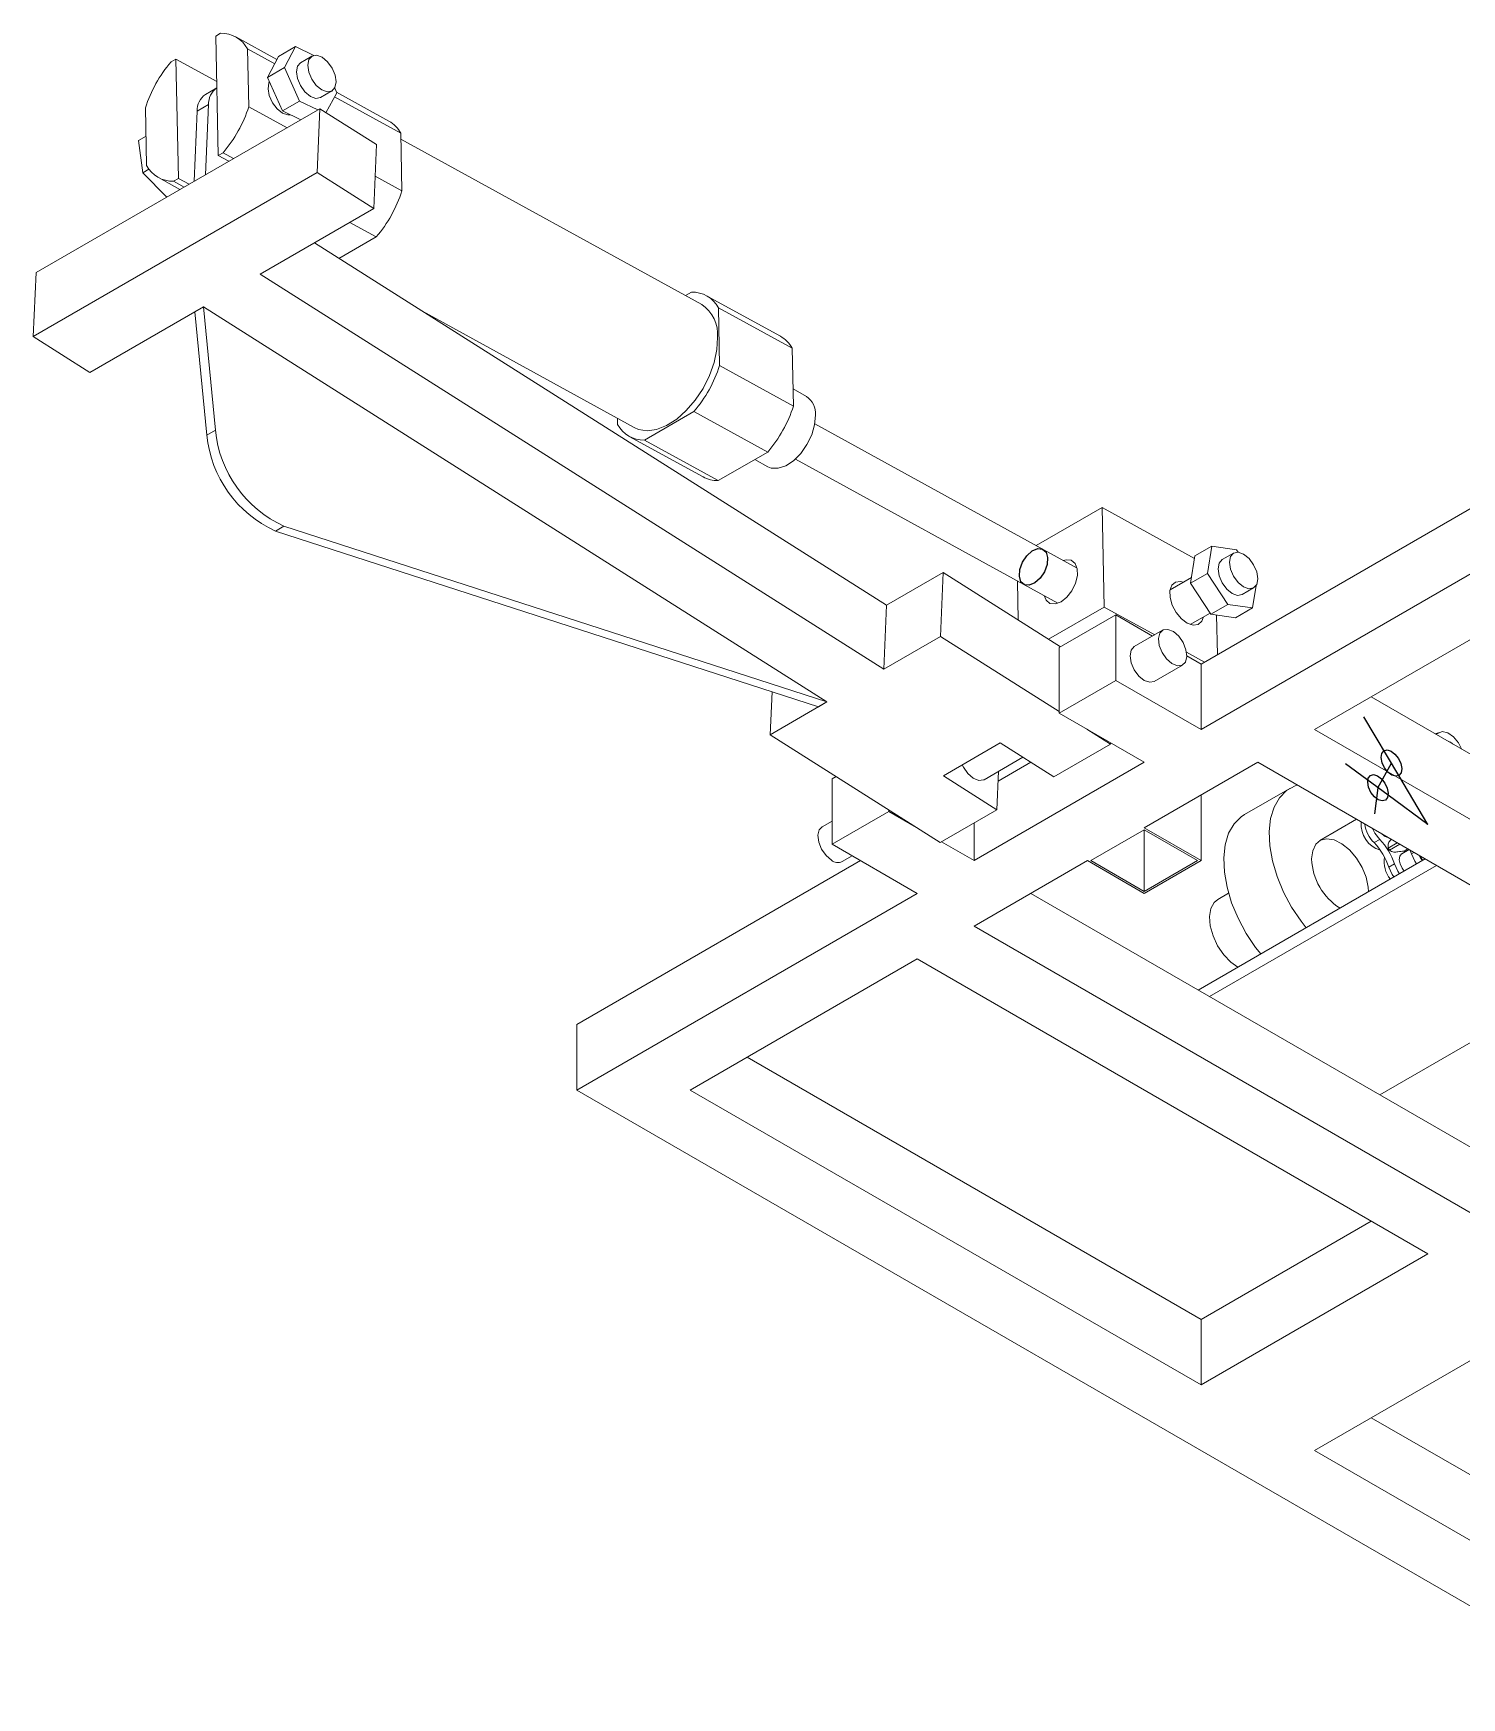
# Model space of a CAD drawing. Header units: millimetres. Extents: x 0 to 1189, y 0 to 841.
# Drawn here: x 762.22 to 797.82, y 152.23 to 193.7 of the extents above; entities that cross this region are included whole.
import ezdxf

# ---------------------------------------------------------------- set-up
doc = ezdxf.new("R2010")
doc.units = ezdxf.units.MM
doc.linetypes.add('CENTERX2', pattern=[20.32, 12.7, -2.54, 2.54, -2.54])

msp = doc.modelspace()

# ---------------------------------------------------------------- linework, layer by layer
at = {"color": 7, "linetype": 'Continuous', "lineweight": 15}
for p, q in [((766.766, 193.628), (766.888, 193.699)), ((766.766, 193.628), (766.828, 190.654)), ((768.292, 193.044), (767.265, 193.608)), ((767.56, 193.311), (767.59, 191.87)), ((768.236, 192.939), (767.56, 193.311)), ((768.334, 193.122), (768.758, 193.367)), ((768.758, 193.367), (768.479, 192.846)), ((769.213, 193.148), (768.758, 193.367)), ((765.655, 192.987), (765.776, 193.057)), ((765.776, 193.057), (765.838, 190.083)), ((766.79, 192.5), (765.776, 193.057)), ((768.334, 193.122), (768.055, 192.601)), ((768.055, 192.601), (768.479, 192.846)), ((768.479, 192.846), (768.852, 192.011)), ((769.163, 193.129), (768.88, 192.966)), ((768.055, 192.601), (768.427, 191.766)), ((766.793, 192.338), (766.513, 192.176)), ((768.427, 191.766), (768.852, 192.011)), ((768.852, 192.011), (769.311, 191.79)), ((769.38, 192.099), (769.663, 192.263)), ((769.514, 191.72), (769.781, 192.219)), ((771.377, 191.213), (769.728, 192.119)), ((769.781, 192.219), (769.731, 192.333)), ((771.082, 191.511), (769.777, 192.228)), ((769.359, 191.818), (762.288, 187.736)), ((765.014, 191.841), (765.044, 190.401)), ((766.306, 191.757), (766.231, 190.012)), ((766.589, 191.921), (766.306, 191.757)), ((766.589, 191.921), (766.514, 190.176)), ((768.543, 191.347), (767.59, 191.87)), ((768.427, 191.766), (768.886, 191.545)), ((769.359, 191.818), (769.291, 190.227)), ((769.359, 191.818), (770.772, 190.924)), ((771.377, 191.213), (771.407, 189.773)), ((764.842, 191.029), (765.029, 191.137)), ((764.948, 190.224), (764.842, 191.029)), ((770.772, 190.924), (770.703, 189.332)), ((778.879, 186.942), (771.38, 191.062)), ((766.828, 190.654), (766.949, 190.724)), ((767.092, 190.509), (766.828, 190.654)), ((767.213, 190.579), (766.949, 190.724)), ((769.291, 190.227), (762.22, 186.145)), ((764.948, 190.224), (765.102, 190.312)), ((765.547, 189.617), (764.948, 190.224)), ((765.339, 190.103), (765.876, 189.808)), ((765.716, 190.013), (765.838, 190.083)), ((765.98, 189.868), (765.716, 190.013)), ((765.838, 190.083), (766.102, 189.938)), ((769.291, 190.227), (770.703, 189.332)), ((771.407, 189.773), (770.738, 190.14)), ((770.703, 189.332), (767.875, 187.699)), ((770.767, 188.627), (770.108, 188.989)), ((783.482, 179.449), (769.225, 188.479)), ((769.838, 188.091), (770.767, 188.627)), ((762.288, 187.736), (762.22, 186.145)), ((783.413, 177.857), (767.875, 187.699)), ((778.473, 187.165), (778.622, 187.251)), ((780.838, 186.151), (779, 187.161)), ((766.461, 186.883), (763.632, 185.25)), ((766.249, 186.76), (766.461, 186.883)), ((766.545, 183.687), (766.249, 186.76)), ((781.999, 177.041), (766.461, 186.883)), ((766.758, 183.81), (766.461, 186.883)), ((771.916, 186.774), (777.194, 183.875)), ((779.295, 186.863), (779.324, 185.423)), ((781.133, 185.853), (779.295, 186.863)), ((762.22, 186.145), (763.632, 185.25)), ((781.133, 185.853), (781.162, 184.413)), ((781.162, 184.413), (779.324, 185.423)), ((781.487, 184.653), (781.154, 184.837)), ((777.451, 183.565), (778.684, 184.277)), ((780.522, 183.267), (778.684, 184.277)), ((766.545, 183.687), (766.758, 183.81)), ((776.776, 184.104), (776.779, 183.953)), ((788.234, 180.376), (781.695, 183.969)), ((777.074, 183.655), (778.912, 182.646)), ((779.289, 182.556), (777.451, 183.565)), ((779.289, 182.556), (780.522, 183.267)), ((780.198, 183.08), (780.524, 182.901)), ((781.214, 183.092), (787.753, 179.5)), ((791.321, 177.985), (799.807, 182.884)), ((788.857, 181.884), (787.215, 180.936)), ((788.908, 179.405), (788.857, 181.884)), ((791.162, 180.617), (788.857, 181.884)), ((768.253, 181.298), (768.465, 181.42)), ((781.787, 176.918), (768.253, 181.298)), ((781.999, 177.041), (768.465, 181.42)), ((791.321, 176.352), (799.807, 181.251)), ((791.171, 180.678), (791.595, 180.923)), ((791.595, 180.923), (791.487, 180.241)), ((792.207, 180.833), (791.595, 180.923)), ((792.249, 180.77), (792.207, 180.833)), ((791.171, 180.678), (791.063, 179.996)), ((792.132, 180.748), (791.849, 180.585)), ((783.482, 179.449), (784.896, 180.265)), ((784.896, 180.265), (784.827, 178.673)), ((787.82, 178.413), (784.896, 180.265)), ((786.768, 179.079), (786.748, 180.052)), ((791.087, 180.144), (790.552, 179.836)), ((791.063, 179.996), (791.487, 180.241)), ((791.063, 179.996), (791.567, 179.225)), ((791.487, 180.241), (791.991, 179.47)), ((792.349, 179.719), (792.632, 179.882)), ((792.603, 179.381), (792.692, 179.939)), ((794.15, 176.352), (799.807, 179.618)), ((783.482, 179.449), (783.413, 177.857)), ((788.908, 179.405), (787.519, 178.603)), ((787.786, 178.394), (789.2, 179.21)), ((790.168, 178.713), (788.908, 179.405)), ((789.2, 179.21), (789.2, 177.577)), ((790.114, 178.682), (789.2, 179.21)), ((791.052, 178.97), (791.547, 179.256)), ((791.567, 179.225), (791.991, 179.47)), ((791.567, 179.225), (792.179, 179.136)), ((791.728, 178.22), (791.708, 179.205)), ((791.991, 179.47), (792.603, 179.381)), ((792.179, 179.136), (792.603, 179.381)), ((790.364, 178.827), (789.657, 178.418)), ((783.413, 177.857), (784.827, 178.673)), ((787.786, 176.799), (784.827, 178.673)), ((787.786, 178.394), (787.786, 176.761)), ((790.157, 177.552), (790.864, 177.96)), ((791.405, 178.033), (790.96, 178.278)), ((791.321, 177.985), (790.968, 178.19)), ((791.321, 177.985), (791.321, 176.352)), ((787.786, 176.761), (789.2, 177.577)), ((791.321, 176.352), (789.2, 177.577)), ((780.631, 177.292), (780.584, 176.224)), ((806.878, 170.638), (795.564, 177.169)), ((781.999, 177.041), (780.584, 176.224)), ((781.787, 176.918), (781.999, 177.041)), ((789.907, 175.536), (787.786, 176.761)), ((789.065, 175.989), (788.476, 176.362)), ((806.878, 169.005), (794.15, 176.352)), ((797.253, 176.279), (797.179, 176.237)), ((797.18, 176.236), (797.224, 176.258)), ((784.822, 173.54), (780.584, 176.224)), ((786.316, 176.018), (784.902, 175.201)), ((787.651, 175.173), (786.316, 176.018)), ((787.651, 175.173), (789.065, 175.989)), ((789.066, 176.021), (789.065, 175.989)), ((785.665, 173.087), (789.907, 175.536)), ((785.915, 175.103), (786.88, 175.661)), ((786.267, 175.068), (787.078, 175.536)), ((789.907, 173.903), (792.736, 175.536)), ((841.93, 147.136), (792.736, 175.536)), ((782.226, 175.184), (782.129, 175.128)), ((782.129, 175.128), (782.129, 173.495)), ((786.236, 174.356), (784.902, 175.201)), ((786.278, 175.313), (786.236, 174.356)), ((791.321, 173.087), (791.321, 174.72)), ((793.536, 174.886), (792.404, 174.233)), ((783.543, 174.311), (782.129, 173.495)), ((783.543, 174.35), (783.543, 174.311)), ((784.233, 173.913), (783.543, 174.311)), ((786.236, 174.356), (784.822, 173.54)), ((782.129, 174.072), (781.879, 173.928)), ((785.665, 174.026), (785.665, 173.087)), ((788.578, 173.087), (789.907, 173.854)), ((789.907, 173.903), (791.321, 173.087)), ((789.907, 173.854), (791.237, 173.087)), ((789.907, 172.319), (789.907, 173.854)), ((795.196, 174.116), (794.284, 173.589)), ((784.25, 172.27), (782.129, 173.495)), ((785.665, 173.087), (784.851, 173.557)), ((795.633, 173.535), (795.774, 173.617)), ((795.984, 173.397), (796.212, 173.529)), ((796.016, 173.344), (796.275, 173.493)), ((796.506, 173.36), (796.325, 173.255)), ((775.765, 169.005), (782.836, 173.087)), ((782.379, 173.062), (782.629, 173.206)), ((785.665, 171.454), (788.493, 173.087)), ((789.907, 172.27), (788.493, 173.087)), ((789.907, 172.319), (788.578, 173.087)), ((791.237, 173.087), (789.907, 172.319)), ((791.321, 173.087), (789.907, 172.27)), ((791.25, 169.863), (796.907, 173.128)), ((791.533, 169.699), (797.189, 172.965)), ((796.001, 172.927), (796.142, 173.008)), ((796.847, 173.093), (796.777, 173.203)), ((775.765, 167.372), (784.25, 172.27)), ((834.859, 144.687), (787.079, 172.27)), ((792.008, 172.275), (791.738, 172.12)), ((834.859, 143.054), (785.665, 171.454)), ((778.594, 167.372), (784.25, 170.637)), ((796.978, 163.29), (784.25, 170.637)), ((801.432, 170.516), (795.775, 167.25)), ((775.765, 169.005), (775.765, 167.372)), ((780.008, 168.188), (791.321, 161.657)), ((775.765, 167.372), (801.532, 152.497)), ((778.594, 167.372), (791.321, 160.024)), ((791.321, 161.657), (795.564, 164.106)), ((791.321, 160.024), (796.978, 163.29)), ((791.321, 161.657), (791.321, 160.024)), ((794.15, 158.391), (799.807, 161.657)), ((795.564, 159.208), (802.946, 154.946)), ((794.15, 158.391), (802.946, 153.313))]:
    msp.add_line(p, q, dxfattribs=at)
at = {"color": 7, "linetype": 'CENTERX2'}
for p, q in [((796.251, 175.208), (795.381, 176.671)), ((795.982, 174.717), (794.921, 175.496)), ((795.729, 174.902), (796.067, 175.517)), ((796.978, 173.986), (796.251, 175.208)), ((795.729, 174.902), (795.648, 174.254)), ((796.978, 173.986), (795.982, 174.717))]:
    msp.add_line(p, q, dxfattribs=at)
at = {"color": 8, "linetype": 'Continuous', "lineweight": 15}
for p, q in [((796.381, 173.324), (796.474, 173.378)), ((796.628, 173.289), (796.566, 173.253))]:
    msp.add_line(p, q, dxfattribs=at)
at = {"color": 7, "linetype": 'Continuous', "lineweight": 15, "flags": 128}
for points in [[(768.88, 192.966), (768.806, 192.881), (768.777, 192.742), (768.802, 192.571), (768.877, 192.394), (768.991, 192.238), (769.125, 192.127), (769.261, 192.078), (769.377, 192.098), (769.38, 192.099)], [(769.738, 192.347), (769.767, 192.486), (769.742, 192.657), (769.667, 192.834), (769.553, 192.99), (769.418, 193.101), (769.282, 193.151), (769.167, 193.131), (769.088, 193.045), (769.06, 192.906), (769.085, 192.734), (769.16, 192.557), (769.273, 192.402), (769.408, 192.29), (769.544, 192.241), (769.66, 192.261), (769.738, 192.347)], [(768.619, 191.671), (768.566, 191.668), (768.432, 191.711), (768.296, 191.817), (768.179, 191.97), (768.1, 192.146), (768.07, 192.319), (768.093, 192.462), (768.106, 192.487)], [(779.274, 186.123), (779.255, 185.817), (779.186, 185.495), (779.069, 185.169), (778.911, 184.853), (778.717, 184.559), (778.494, 184.301), (778.254, 184.087), (778.004, 183.928), (777.755, 183.83), (777.519, 183.796), (777.303, 183.828), (777.194, 183.875)], [(781.713, 184.185), (781.691, 183.947), (781.619, 183.697), (781.501, 183.452), (781.346, 183.231), (781.166, 183.051), (780.974, 182.925), (780.785, 182.862), (780.612, 182.867), (780.524, 182.901)], [(787.409, 179.688), (787.459, 179.572), (787.557, 179.495), (787.686, 179.483), (787.832, 179.537), (787.976, 179.65), (788.102, 179.81), (788.194, 179.996), (788.241, 180.187), (788.238, 180.359), (788.184, 180.492), (788.086, 180.569), (787.957, 180.582), (787.891, 180.565)], [(791.849, 180.585), (791.773, 180.497), (791.746, 180.356), (791.773, 180.184), (791.849, 180.008), (791.964, 179.853), (792.099, 179.744), (792.234, 179.696), (792.349, 179.719), (792.349, 179.719)], [(792.517, 179.86), (792.632, 179.882), (792.709, 179.97), (792.736, 180.111), (792.709, 180.282), (792.632, 180.459), (792.518, 180.614), (792.382, 180.723), (792.247, 180.77), (792.132, 180.748), (792.056, 180.66), (792.029, 180.519), (792.055, 180.348), (792.132, 180.171), (792.247, 180.016), (792.382, 179.907), (792.517, 179.86)], [(791.384, 179.161), (791.34, 179.049), (791.248, 178.969), (791.123, 178.953), (790.978, 179.003), (790.832, 179.112), (790.703, 179.269), (790.606, 179.453), (790.552, 179.642), (790.548, 179.814), (790.595, 179.948), (790.687, 180.028), (790.813, 180.044), (790.884, 180.027)], [(790.597, 177.996), (790.463, 178.111), (790.353, 178.27), (790.282, 178.448), (790.261, 178.617), (790.295, 178.752), (790.377, 178.833), (790.495, 178.847), (790.632, 178.791), (790.765, 178.675), (790.876, 178.517), (790.947, 178.339), (790.967, 178.17), (790.934, 178.035), (790.852, 177.954), (790.734, 177.94), (790.597, 177.996)], [(789.657, 178.418), (789.657, 178.418), (789.581, 178.33), (789.554, 178.189), (789.581, 178.018), (789.657, 177.841), (789.772, 177.686), (789.907, 177.577), (790.043, 177.53), (790.157, 177.552)], [(797.16, 176.248), (797.203, 176.261), (797.226, 176.264)], [(797.224, 176.258), (797.333, 176.303), (797.47, 176.272), (797.612, 176.172), (797.737, 176.018), (797.81, 175.873)], [(797.592, 175.998), (797.539, 176.038), (797.499, 176.052)], [(785.373, 175.473), (785.403, 175.413), (785.514, 175.254), (785.647, 175.138), (785.784, 175.083), (785.902, 175.097), (785.915, 175.103)], [(793.94, 171.416), (793.814, 171.577), (793.577, 171.929), (793.375, 172.303), (793.215, 172.691), (793.1, 173.078), (793.034, 173.456), (793.019, 173.812), (793.055, 174.137), (793.142, 174.42), (793.276, 174.654), (793.454, 174.832), (793.671, 174.948), (793.724, 174.966)], [(792.809, 170.763), (792.682, 170.923), (792.446, 171.275), (792.244, 171.65), (792.084, 172.037), (791.969, 172.425), (791.903, 172.803), (791.887, 173.159), (791.924, 173.484), (792.01, 173.767), (792.144, 174.001), (792.322, 174.179), (792.404, 174.233)], [(782.112, 173.097), (781.978, 173.213), (781.867, 173.372), (781.796, 173.549), (781.776, 173.719), (781.809, 173.854), (781.879, 173.928)], [(795.774, 173.617), (795.654, 173.774), (795.598, 173.884)], [(794.078, 173.129), (794.105, 173.334), (794.181, 173.494), (794.303, 173.596), (794.46, 173.633), (794.642, 173.603), (794.834, 173.507), (795.022, 173.353), (795.193, 173.152), (795.334, 172.919), (795.434, 172.671), (795.486, 172.427), (795.493, 172.312)], [(795.836, 173.746), (795.914, 173.688), (795.977, 173.665)], [(796.566, 173.253), (796.536, 173.336), (796.534, 173.343)], [(796.129, 172.679), (796.085, 172.745), (796.001, 172.927)], [(796.271, 172.761), (796.226, 172.827), (796.142, 173.008)], [(796.325, 173.255), (796.32, 173.252), (796.277, 173.196), (796.263, 173.11), (796.282, 173.006), (796.331, 172.9), (796.384, 172.827)], [(796.695, 173.006), (796.651, 173.072), (796.566, 173.253)], [(796.836, 173.088), (796.792, 173.153), (796.758, 173.214)], [(792.238, 170.433), (792.068, 170.555), (791.889, 170.742), (791.736, 170.966), (791.62, 171.211), (791.55, 171.46), (791.531, 171.692), (791.565, 171.893), (791.649, 172.045), (791.738, 172.12)]]:
    msp.add_lwpolyline(points, dxfattribs=at)
at = {"color": 7, "linetype": 'Continuous', "flags": 128}
for points in [[(787.373, 180.849), (787.459, 180.77), (787.499, 180.635), (787.484, 180.465), (787.419, 180.285), (787.312, 180.124), (787.179, 180.005), (787.042, 179.946), (786.921, 179.958), (786.834, 180.036), (786.795, 180.171), (786.809, 180.341), (786.875, 180.521), (786.982, 180.682), (787.114, 180.801), (787.251, 180.86), (787.373, 180.849)], [(795.895, 175.401), (795.836, 175.527), (795.813, 175.652), (795.829, 175.757), (795.88, 175.824), (795.961, 175.846), (796.057, 175.817), (796.155, 175.742), (796.24, 175.633), (796.299, 175.507), (796.322, 175.382), (796.306, 175.277), (796.254, 175.21), (796.174, 175.189), (796.077, 175.218), (795.979, 175.292), (795.895, 175.401)], [(795.902, 175.019), (795.961, 174.892), (795.984, 174.767), (795.968, 174.663), (795.916, 174.595), (795.836, 174.574), (795.739, 174.603), (795.641, 174.677), (795.557, 174.786), (795.498, 174.913), (795.475, 175.038), (795.491, 175.142), (795.542, 175.21), (795.623, 175.231), (795.719, 175.202), (795.817, 175.127), (795.902, 175.019)]]:
    msp.add_lwpolyline(points, dxfattribs=at)
at = {"color": 7, "linetype": 'Continuous', "lineweight": 15}
for centre, radius, start, end in [((766.909, 192.959), 0.74, 28.3974, 91.6206), ((768.168, 190.83), 3.312, 139.3618, 162.2243), ((766.785, 191.782), 0.479, 124.6245, 182.9086), ((767.068, 191.945), 0.479, 124.6245, 182.9086), ((764.436, 192.881), 3.312, 319.3625, 342.2237), ((770.707, 190.845), 0.765, 28.8099, 60.608), ((765.695, 190.753), 0.74, 208.3974, 271.6202), ((768.254, 190.784), 3.312, 319.3619, 342.2242), ((778.643, 186.511), 0.74, 28.3974, 91.6206), ((778.37, 186.192), 0.907, 355.6308, 55.8148), ((780.462, 185.485), 0.765, 28.8064, 60.6115), ((776.171, 186.434), 3.312, 319.3632, 342.223), ((781.198, 184.226), 0.516, 355.5044, 55.9414), ((778.009, 185.424), 3.312, 319.3619, 342.2243), ((769.69, 184.101), 2.947, 185.6672, 245.4454), ((777.43, 184.305), 0.74, 208.3971, 271.6205), ((769.478, 183.978), 2.947, 185.6672, 245.4454), ((779.27, 183.312), 0.757, 241.7303, 271.4161), ((795.984, 173.987), 0.672, 174.8777, 253.3254), ((796.234, 174.124), 0.842, 188.7231, 224.4297), ((794.484, 172.425), 1.597, 18.2982, 44.0053), ((794.626, 172.507), 1.597, 18.2982, 44.0053), ((799.013, 175.162), 3.505, 210.2216, 211.2473), ((782.272, 173.281), 0.243, 228.8908, 296.1188), ((795.59, 173.185), 1.513, 182.1333, 237.8829), ((796.536, 173.05), 0.651, 169.3052, 220.3921), ((796.354, 173.187), 0.139, 62.1027, 79.0708)]:
    msp.add_arc(centre, radius, start, end, dxfattribs=at)
for points, knots in [([(795.984, 173.397), (795.984, 173.442), (795.984, 173.531), (796.033, 173.582), (796.053, 173.615), (796.056, 173.619)], [0, 0, 0, 0, 0.460268, 0.931609, 1, 1, 1, 1]), ([(796.016, 173.344), (796.054, 173.324), (796.131, 173.284), (796.244, 173.314), (796.329, 173.32), (796.381, 173.324)], [0, 0, 0, 0, 0.275575, 0.557817, 1, 1, 1, 1])]:
    msp.add_open_spline(points, degree=3, knots=knots, dxfattribs=at)

doc.saveas('drawing.dxf')
